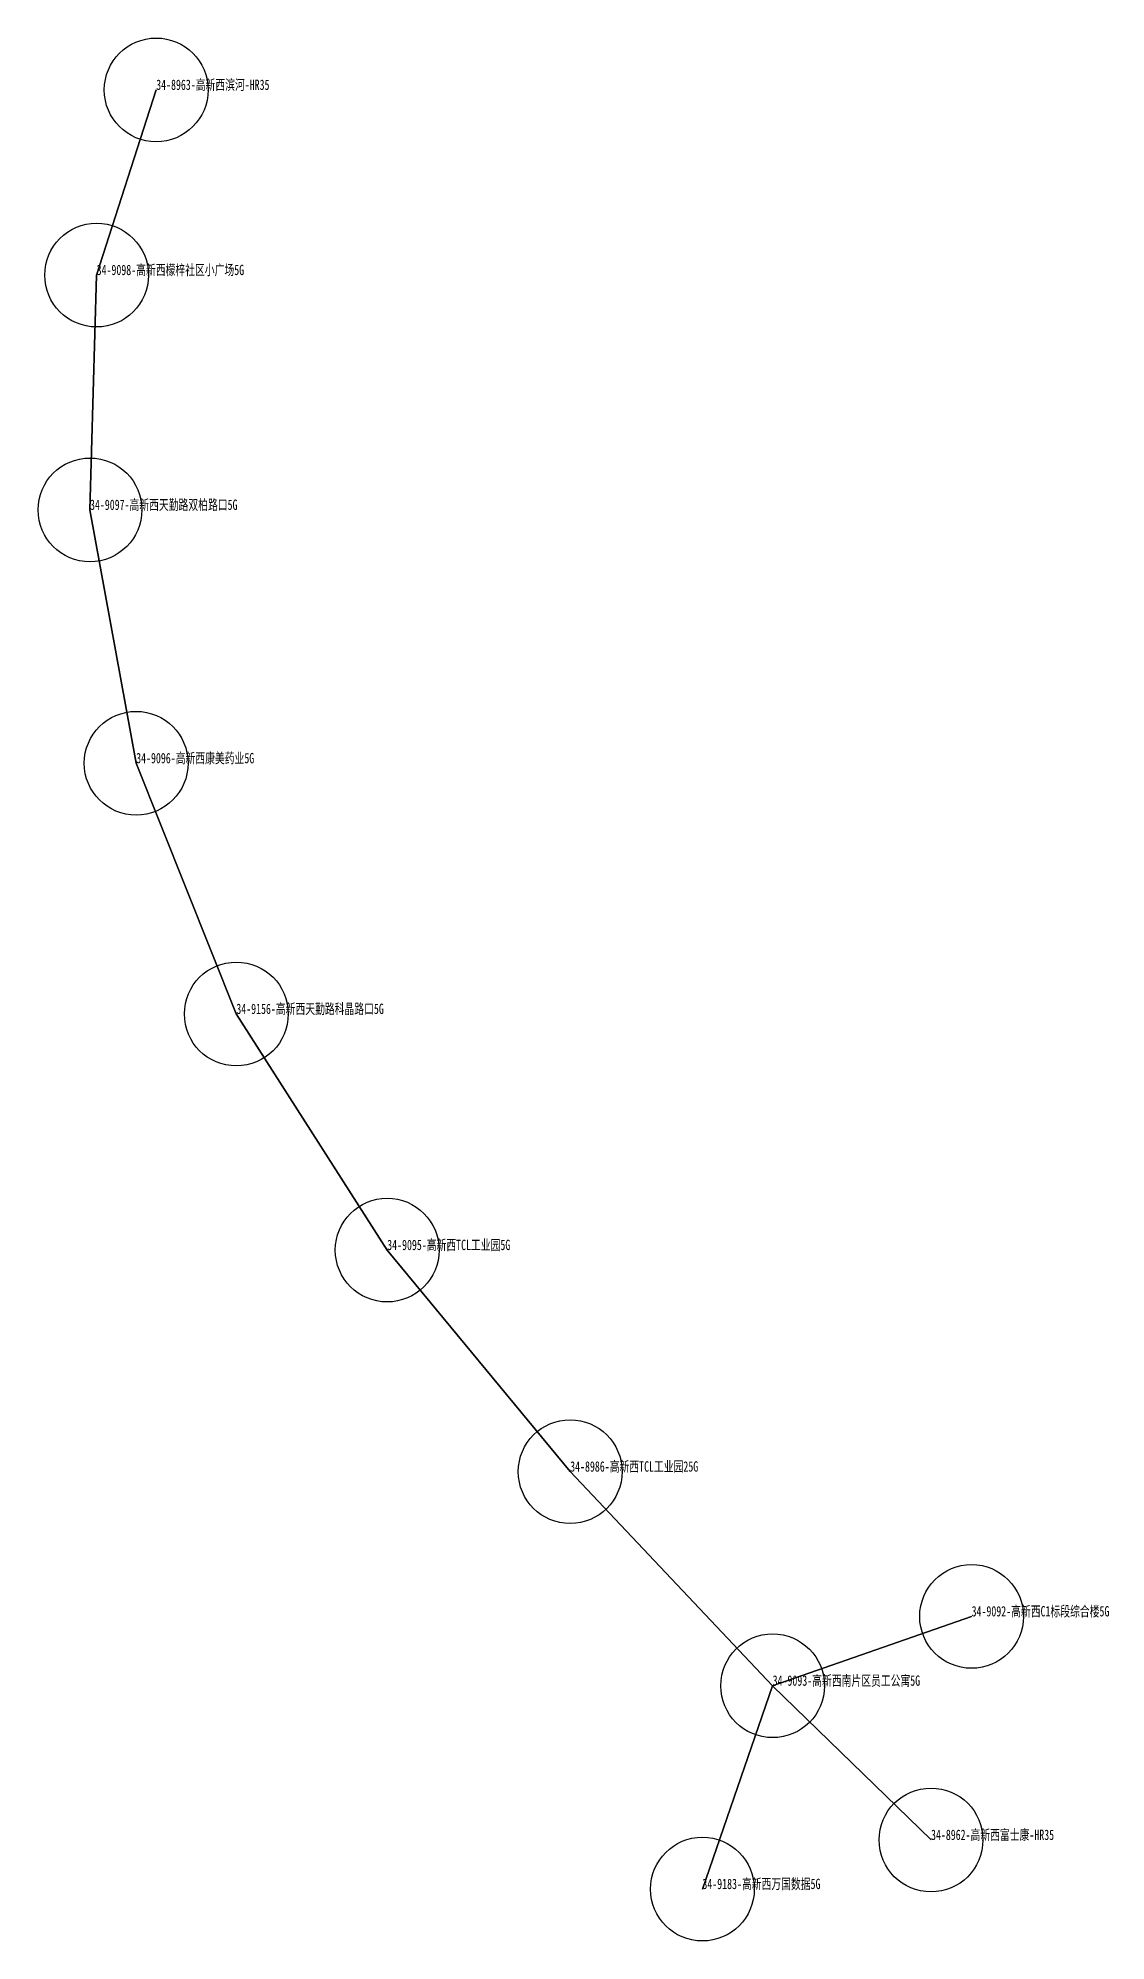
# Model space of a CAD drawing. Header units: metres. Extents: x -0.41 to 0.62, y -0.78 to 1.05.
import ezdxf

# ---------------------------------------------------------------- set-up
doc = ezdxf.new("R2010")
doc.units = ezdxf.units.M

msp = doc.modelspace()

# ---------------------------------------------------------------- linework, layer by layer
at = {"layer": 'Edges'}
for p, q in [((-0.3493, 0.8216), (-0.2919, 1)), ((-0.2919, 1), (-0.3493, 0.8216)), ((-0.3557, 0.5953), (-0.3493, 0.8216)), ((-0.3493, 0.8216), (-0.3557, 0.5953)), ((-0.3112, 0.3512), (-0.3557, 0.5953)), ((-0.3557, 0.5953), (-0.3112, 0.3512)), ((-0.2147, 0.1096), (-0.3112, 0.3512)), ((-0.3112, 0.3512), (-0.2147, 0.1096)), ((-0.0693, -0.1179), (-0.2147, 0.1096)), ((-0.2147, 0.1096), (-0.0693, -0.1179)), ((0.107, -0.3314), (-0.0693, -0.1179)), ((-0.0693, -0.1179), (0.107, -0.3314)), ((0.3021, -0.5377), (0.107, -0.3314)), ((0.107, -0.3314), (0.3021, -0.5377)), ((0.3021, -0.5377), (0.4938, -0.4709)), ((0.4938, -0.4709), (0.3021, -0.5377)), ((0.2344, -0.7336), (0.3021, -0.5377)), ((0.3021, -0.5377), (0.2344, -0.7336)), ((0.3021, -0.5377), (0.4547, -0.6863)), ((0.4547, -0.6863), (0.3021, -0.5377))]:
    msp.add_line(p, q, dxfattribs=at)
at = {"layer": 'Nodes'}
for centre in [(-0.2919, 1), (-0.3493, 0.8216), (-0.3557, 0.5953), (-0.3112, 0.3512), (-0.2147, 0.1096), (-0.0693, -0.1179), (0.107, -0.3314), (0.4938, -0.4709), (0.3021, -0.5377), (0.4547, -0.6863), (0.2344, -0.7336)]:
    msp.add_circle(centre, 0.05, dxfattribs=at)

# ---------------------------------------------------------------- texts
at = {"width": 0.7}
for s, p in [('34-8963-高新西滨河-HR35', (-0.2919, 1)), ('34-9098-高新西檬梓社区小广场5G', (-0.3493, 0.8216)), ('34-9097-高新西天勤路双柏路口5G', (-0.3557, 0.5953)), ('34-9096-高新西康美药业5G', (-0.3112, 0.3512)), ('34-9156-高新西天勤路科晶路口5G', (-0.2147, 0.1096)), ('34-9095-高新西TCL工业园5G', (-0.0693, -0.1179)), ('34-8986-高新西TCL工业园25G', (0.107, -0.3314)), ('34-9092-高新西C1标段综合楼5G', (0.4938, -0.4709)), ('34-9093-高新西南片区员工公寓5G', (0.3021, -0.5377)), ('34-8962-高新西富士康-HR35', (0.4547, -0.6863)), ('34-9183-高新西万国数据5G', (0.2344, -0.7336))]:
    msp.add_text(s, height=0.01, dxfattribs=at).set_placement(p)

doc.saveas('drawing.dxf')
